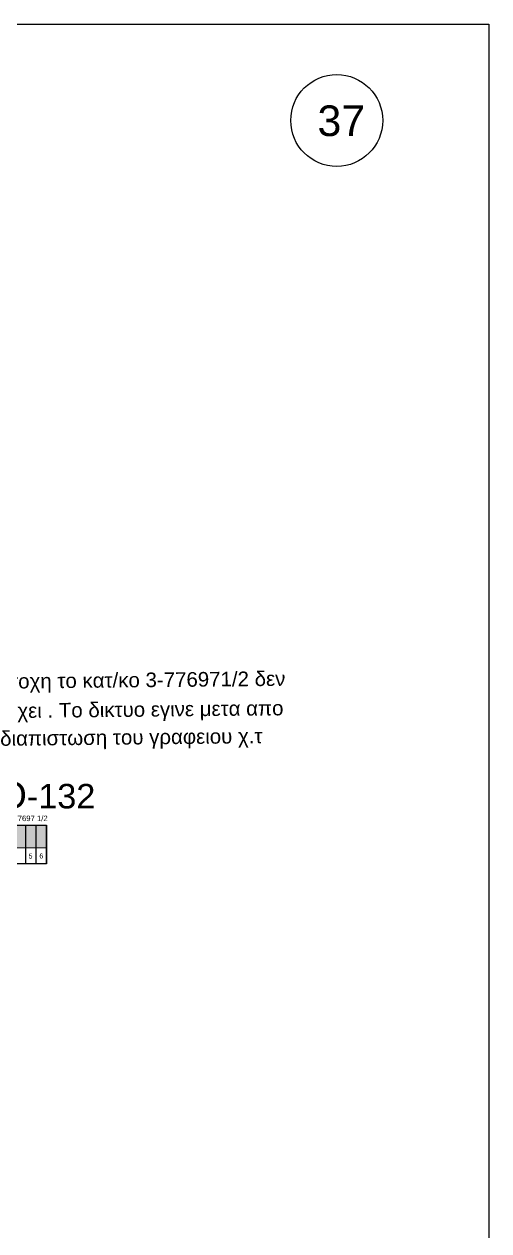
# Model space of a CAD drawing. Header units: millimetres. Extents: x 864 to 3062, y 833 to 2619.
# Drawn here: x 2910.8 to 3062.5, y 1466.7 to 1860.7 of the extents above; entities that cross this region are included whole.
import ezdxf
from ezdxf.enums import TextEntityAlignment as Align

# ---------------------------------------------------------------- set-up
doc = ezdxf.new("R2010")
doc.units = ezdxf.units.MM
doc.linetypes.add('DASHED', pattern=[19.05, 12.7, -6.35])
for name, color, linetype in [('Pillar OTE', 7, 'Continuous'), ('TEXT ΚΑΛΩΔΙΩΝ', 7, 'Continuous'), ('Άγνωστα', 7, 'Continuous'), ('Επιγραφές - Σχήματα', 7, 'Continuous'), ('Καλώδια ΧΤ   3x150AL+50CU', 7, 'DASHED')]:
    doc.layers.add(name, color=color, linetype=linetype)
doc.layers.add('Υπόβαθρο ΔΕΗ', color=7, linetype='Continuous', lineweight=30)
doc.styles.add('arial', font='arial.ttf')
doc.styles.get("Standard").update_dxf_attribs({"font": 'arial.ttf'})

msp = doc.modelspace()

# ---------------------------------------------------------------- hatches: boundary and pattern name
at = {"layer": 'Καλώδια ΧΤ   3x150AL+50CU', "linetype": 'DASHED', "lineweight": -3, "ltscale": 0.2}
h = msp.add_hatch(color=30, dxfattribs=at)
h.dxf.hatch_style = 1
h.paths.add_polyline_path([(2911.34, 1599.15), (2908.05, 1599.15), (2908.05, 1591.79), (2911.34, 1591.78)])
h = msp.add_hatch(color=1, dxfattribs=at)
h.dxf.hatch_style = 1
h.paths.add_polyline_path([(2914.64, 1599.15), (2911.34, 1599.15), (2911.34, 1591.78), (2914.64, 1591.78)])
h = msp.add_hatch(color=6, dxfattribs=at)
h.dxf.hatch_style = 1
h.paths.add_polyline_path([(2918.03, 1599.15), (2914.73, 1599.15), (2914.73, 1591.78), (2918.03, 1591.78)])

# ---------------------------------------------------------------- linework, layer by layer
at = {"layer": 'Pillar OTE', "lineweight": -3, "ltscale": 40}
for points in [[(2897.84, 1586.51), (2897.84, 1599.15), (2918.13, 1599.15), (2918.12, 1586.49), (2897.84, 1586.52)], [(2911.34, 1586.5), (2911.34, 1599.15)], [(2914.73, 1586.5), (2914.73, 1599.15)], [(2918.12, 1586.5), (2918.13, 1599.15)], [(2897.84, 1591.8), (2918.13, 1591.78)]]:
    msp.add_lwpolyline(points, dxfattribs=at)
at = {"layer": 'Επιγραφές - Σχήματα', "lineweight": -3}
msp.add_lwpolyline([(863.7, 1860.67), (3062.46, 1860.7), (3062.47, 841.56), (863.7, 841.54)], close=True, dxfattribs=at)
at = {"layer": 'Επιγραφές - Σχήματα', "lineweight": -3, "ltscale": 0.2}
msp.add_circle((3012.82, 1829.24), 15, dxfattribs=at)

# ---------------------------------------------------------------- texts
at = {"lineweight": -3, "ltscale": 30, "char_height": 1.63, "width": 11.2573, "attachment_point": 1}
for s, insert in [('5', (2912.26, 1589.86)), ('6', (2915.78, 1589.89))]:
    msp.add_mtext(s, dxfattribs=dict(at, insert=insert))
at = {"layer": 'TEXT ΚΑΛΩΔΙΩΝ', "color": 1, "linetype": 'Continuous', "lineweight": -3, "ltscale": 0.2}
for s, p in [('προσοχη το κατ/κο 3-776971/2 δεν ', (2945.27, 1646.52)), ('uπαρχει . Το δικτυο εγινε μετα απο ', (2944.96, 1636.89)), ('διαπιστωση του γραφειου χ.τ', (2945.78, 1627.86))]:
    msp.add_text(s, height=4.7764, rotation=0.5805, dxfattribs=at).set_placement(p, align=Align.MIDDLE_CENTER)
at = {"layer": 'Άγνωστα', "lineweight": -3, "ltscale": 40, "insert": (2900.8, 1602.25), "char_height": 1.8, "width": 27.758, "attachment_point": 1, "style": 'arial'}
msp.add_mtext('Σχ. 3-77697 1/2', dxfattribs=at)
at = {"layer": 'Επιγραφές - Σχήματα', "lineweight": -3, "ltscale": 0.2, "insert": (3006.55, 1834.15), "char_height": 10, "width": 19.6719, "attachment_point": 1}
msp.add_mtext('37', dxfattribs=at)
at = {"layer": 'Υπόβαθρο ΔΕΗ', "lineweight": -3, "insert": (2893.35, 1613.27), "char_height": 8, "width": 84.6573, "attachment_point": 1}
msp.add_mtext('Φ{\\H1.0833x;O}-132', dxfattribs=at)

doc.saveas('drawing.dxf')
